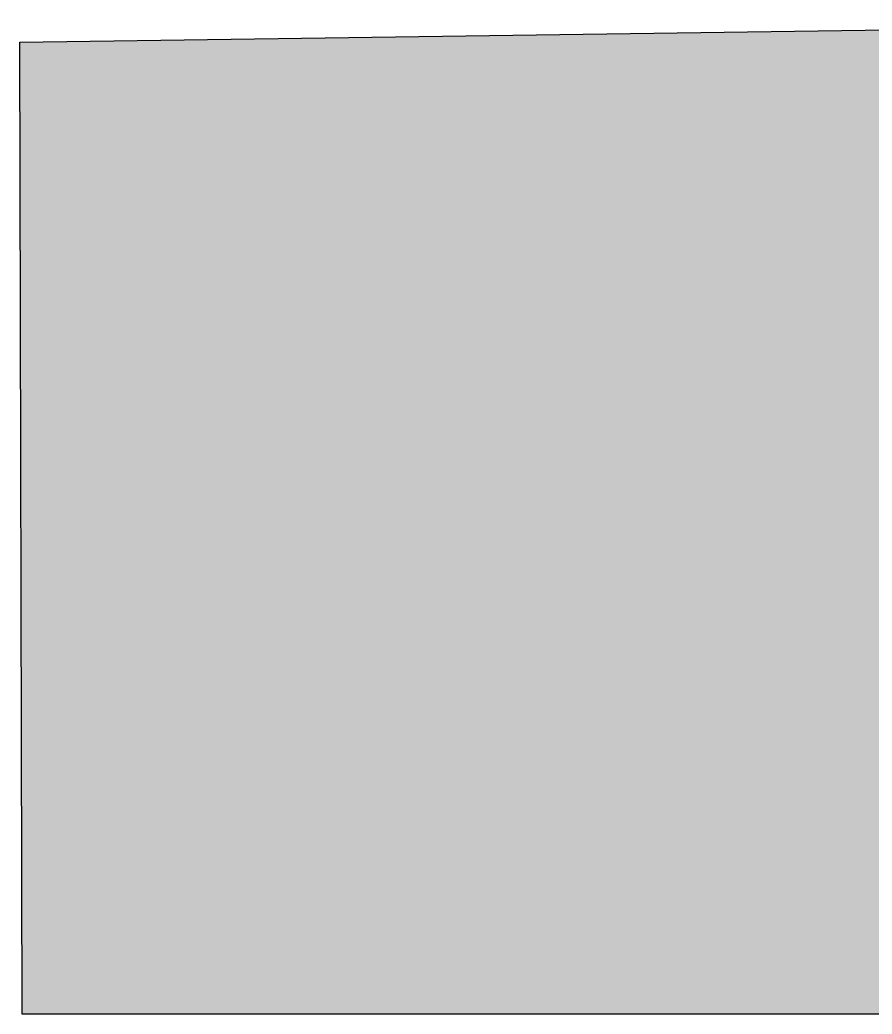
# Model space of a CAD drawing. Header units: inches. Extents: x -605 to 41, y -43 to 377.
# Drawn here: x -605.4 to -282.4, y 0 to 376.8 of the extents above; entities that cross this region are included whole.
import ezdxf

# ---------------------------------------------------------------- set-up
doc = ezdxf.new("R2010")
doc.units = ezdxf.units.IN
doc.header["$MEASUREMENT"] = 0
for name, color, linetype in [('A-WALL', 5, 'Continuous'), ('Rooms-Category-Color', 7, 'Continuous'), ('Rooms-College-Color', 7, 'Continuous'), ('Rooms-Department-Color', 7, 'Continuous'), ('Rooms-Division-Color', 7, 'Continuous')]:
    doc.layers.add(name, color=color, linetype=linetype)

msp = doc.modelspace()

# ---------------------------------------------------------------- hatches: boundary and pattern name
at = {"layer": 'Rooms-Category-Color', "true_color": 0xe3c5e1}
msp.add_hatch(color=254, dxfattribs=at).paths.add_polyline_path([(-9.22, 376.83), (0, 0), (-604.55, 0), (-605.39, 368.36)])
at = {"layer": 'Rooms-College-Color', "true_color": 0xffff64}
msp.add_hatch(color=51, dxfattribs=at).paths.add_polyline_path([(-9.22, 376.83), (0, 0), (-604.55, 0), (-605.39, 368.36)])
at = {"layer": 'Rooms-Department-Color', "true_color": 0x80bc67}
msp.add_hatch(color=83, dxfattribs=at).paths.add_polyline_path([(-9.22, 376.83), (0, 0), (-604.55, 0), (-605.39, 368.36)])
at = {"layer": 'Rooms-Division-Color', "true_color": 0x80bc67}
msp.add_hatch(color=83, dxfattribs=at).paths.add_polyline_path([(-9.22, 376.83), (0, 0), (-604.55, 0), (-605.39, 368.36)])

# ---------------------------------------------------------------- linework, layer by layer
at = {"layer": 'A-WALL'}
msp.add_lwpolyline([(-9.22, 376.83), (0, 0), (-604.55, 0), (-605.39, 368.36)], close=True, dxfattribs=at)

doc.saveas('drawing.dxf')
